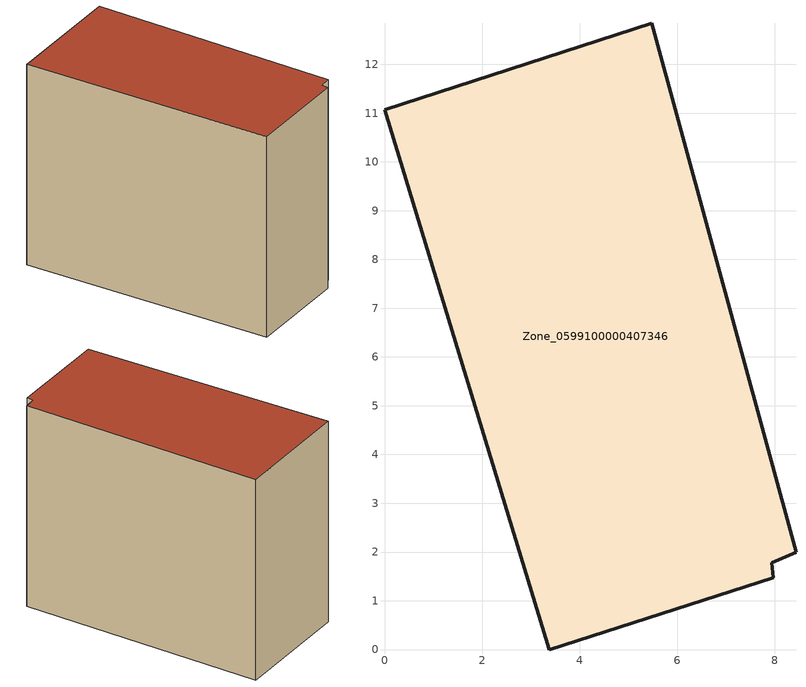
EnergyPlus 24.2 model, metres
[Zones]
Zone_0599100000407346
 floor ground (C_G): 8.44,1.99 7.94,1.78 7.97,1.47 3.38,0 0,11.07 5.48,12.84 z0
 wall outside (C_F): 8.44,1.99 5.48,12.84 0,11.07 3.38,0 7.97,1.47 7.94,1.78 8.44,1.99 z0:9.37
 roof outside (C_R): 7.94,1.78 8.44,1.99 5.48,12.84 0,11.07 3.38,0 7.97,1.47 z9.37
[BUILDING]
Pand.0599100000407346: North Axis=0; Terrain=City; Loads Convergence Tolerance Value=0.04; Temperature Convergence Tolerance Value=0.4; Solar Distribution=FullExterior; Maximum Number of Warmup Days=25; Minimum Number of Warmup Days=1
[Site:Location]
Rotterdam.The.Hague.AP_ZH_NLD Design_Conditions: Latitude=51.96; Longitude=4.45; Time Zone=1; Elevation=-4.5
[SITE:GROUNDTEMPERATURE:BUILDINGSURFACE]
18, 18, 18, 18, 18, 18, 18, 18, 18, 18, 18, 18
[MATERIAL] Thermal Absorptance=0.9; Solar Absorptance=0.7; Visible Absorptance=0.7
Name | Roughness | Thickness | Conductivity | Density | Specific Heat
G.TI.1992-2005 | MediumSmooth | 0.15 | 0.06 | 540 | 1210
F.TI.1992-2005 | Rough | 0.3 | 0.12 | 1920 | 840
R.TI.1992-2005 | MediumRough | 0.2 | 0.08 | 1500 | 1000
[CONSTRUCTION]
C_G: G.TI.1992-2005
C_F: F.TI.1992-2005
C_R: R.TI.1992-2005
[ZONE]
Zone_0599100000407346: Type=1; Multiplier=1; Ceiling Height=Autocalculate; Volume=Autocalculate; Floor Area=autocalculate; Part of Total Floor Area=Yes
[ZONEINFILTRATION:DESIGNFLOWRATE]
Infil_Zone_0599100000407346: Zone or ZoneList or Space or SpaceList=Zone_0599100000407346; Schedule=AlwaysOn; Design Flow Rate Calculation Method=Flow/Area; Flow Rate per Floor Area=0.0015; Constant Term Coefficient=1; Temperature Term Coefficient=0; Velocity Term Coefficient=0; Velocity Squared Term Coefficient=0
[HVACTEMPLATE:ZONE:IDEALLOADSAIRSYSTEM]
Zone_0599100000407346: Maximum Heating Supply Air Temperature=50; Minimum Cooling Supply Air Temperature=13; Maximum Heating Supply Air Humidity Ratio=0.0156; Minimum Cooling Supply Air Humidity Ratio=0.0077; Heating Limit=NoLimit; Cooling Limit=NoLimit; Dehumidification Control Type=ConstantSensibleHeatRatio; Cooling Sensible Heat Ratio=0.7; Dehumidification Setpoint=60; Humidification Control Type=None; Humidification Setpoint=30; Outdoor Air Method=None; Outdoor Air Flow Rate per Person=0.00944; Outdoor Air Flow Rate per Zone Floor Area=0; Outdoor Air Flow Rate per Zone=0; Demand Controlled Ventilation Type=None; Outdoor Air Economizer Type=NoEconomizer; Heat Recovery Type=None; Sensible Heat Recovery Effectiveness=0.7; Latent Heat Recovery Effectiveness=0.65
[ZONECONTROL:THERMOSTAT]
ThermostatControl_Zone_0599100000407346: Zone or ZoneList=Zone_0599100000407346; Control Type Schedule=DualSetpointControlType; Control 1=Thermostat_Zone_0599100000407346; Temperature Difference Between Cutout And Setpoint=0
[THERMOSTATSETPOINT:DUALSETPOINT]
Thermostat_Zone_0599100000407346: Heating Setpoint Temperature Schedule=HeatingSetpoint_Zone_0599100000407346; Cooling Setpoint Temperature Schedule=CoolingSetpoint_Zone_0599100000407346
[SCHEDULE:COMPACT]
HeatingSetpoint_Zone_0599100000407346: Through: 12/31, For: AllDays, Until: 24:00, 21
CoolingSetpoint_Zone_0599100000407346: Through: 12/31, For: AllDays, Until: 24:00, 24
DualSetpointControlType: Through: 12/31, For: AllDays, Until: 24:00, 4
AlwaysOn: Through: 12/31, For: AllDays, Until: 24:00, 1
